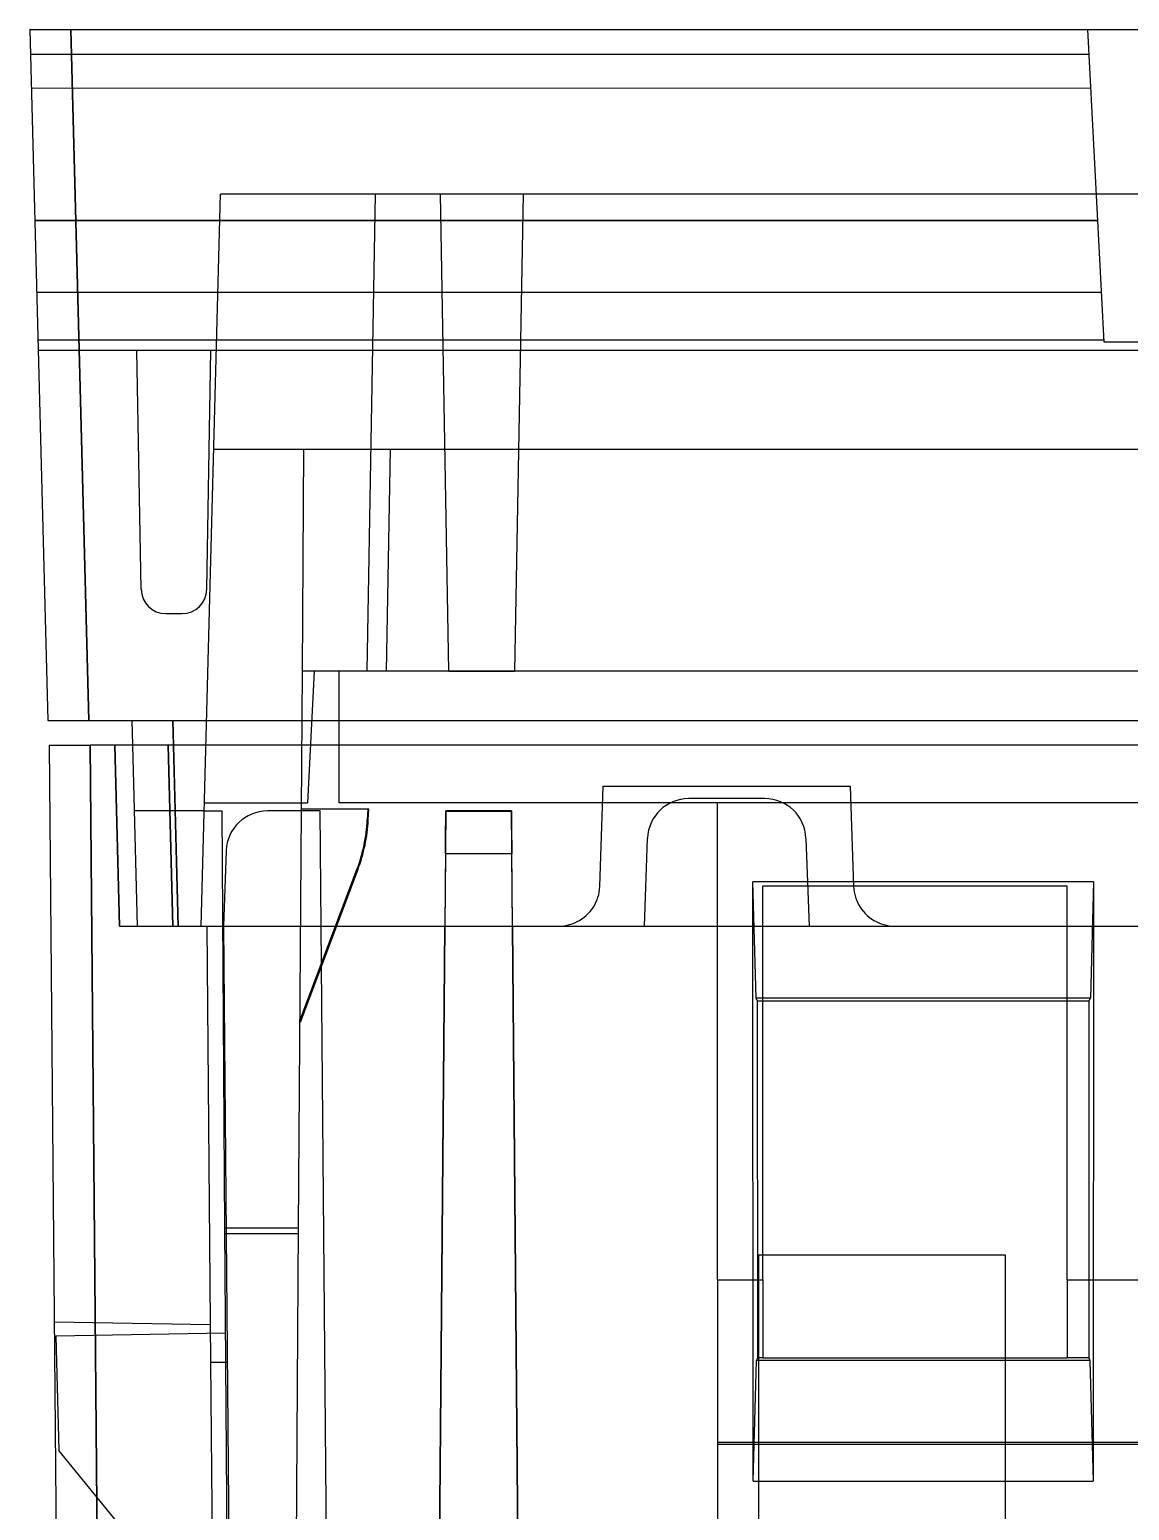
# Model space of a CAD drawing. Header units: millimetres. Extents: x 169.7 to 222.2, y -58 to 0.6.
# Drawn here: x 169.65 to 183.01, y -17.7 to 0.3 of the extents above; entities that cross this region are included whole.
import ezdxf

# ---------------------------------------------------------------- set-up
doc = ezdxf.new("R2010")
doc.units = ezdxf.units.MM
doc.layers.add('MAIN-1', color=7, linetype='Continuous')
doc.layers.add('MAIN-2', color=7, linetype='Continuous')

msp = doc.modelspace()

# ---------------------------------------------------------------- linework, layer by layer
at = {"layer": 'MAIN-1'}
for p, q in [((169.652, 0.3), (169.651, 0.3)), ((169.651, 0.3), (169.651, 0.3)), ((169.651, 0.3), (169.651, 0.3)), ((169.651, 0.3), (169.651, 0.3)), ((169.651, 0.3), (169.651, 0.3)), ((169.651, 0.3), (169.651, 0.3)), ((169.651, 0.3), (169.651, 0.3)), ((169.651, 0.3), (169.651, 0.3)), ((169.651, 0.3), (169.651, 0.3)), ((169.651, 0.3), (169.651, 0.3)), ((169.651, 0.3), (169.651, 0.3)), ((169.651, 0.3), (169.651, 0.3)), ((169.651, 0.3), (169.651, 0.3)), ((169.651, 0.3), (169.651, 0.3)), ((169.651, 0.3), (169.651, 0.3)), ((169.651, 0.3), (169.651, 0.3)), ((169.651, 0.3), (169.651, 0.3)), ((169.651, 0.3), (169.651, 0.3)), ((169.651, 0.3), (169.651, 0.3)), ((169.651, 0.3), (169.651, 0.3)), ((169.651, 0.3), (169.651, 0.3)), ((169.651, 0.3), (169.651, 0.3)), ((169.651, 0.3), (169.651, 0.3)), ((169.651, 0.3), (169.651, 0.3)), ((169.651, 0.3), (169.651, 0.3)), ((169.651, 0.3), (169.651, 0.3)), ((169.651, 0.3), (169.651, 0.3)), ((169.651, 0.3), (169.651, 0.3)), ((169.651, 0.3), (169.651, 0.3)), ((169.651, 0.3), (169.651, 0.3)), ((169.651, 0.3), (169.651, 0.3)), ((169.651, 0.3), (169.651, 0.3)), ((169.651, 0.3), (169.651, 0.3)), ((169.651, 0.3), (169.651, 0.3)), ((169.651, 0.3), (169.651, 0.3)), ((169.651, 0.3), (169.651, 0.3)), ((169.651, 0.3), (169.651, 0.3)), ((169.651, 0.3), (169.651, 0.3)), ((169.651, 0.3), (169.651, 0.3)), ((169.651, 0.3), (169.651, 0.3)), ((169.651, 0.3), (169.652, 0.3)), ((169.652, 0.3), (169.651, 0.3)), ((169.651, 0.3), (169.651, 0.3)), ((169.651, 0.3), (169.651, 0.3)), ((169.651, 0.3), (169.651, 0.3)), ((169.651, 0.3), (169.651, 0.3)), ((169.651, 0.3), (169.651, 0.3)), ((169.651, 0.3), (169.651, 0.3)), ((169.651, 0.3), (169.651, 0.3)), ((169.651, 0.3), (169.651, 0.3)), ((169.651, 0.3), (169.651, 0.3)), ((169.651, 0.3), (169.651, 0.3)), ((169.651, 0.3), (169.651, 0.3)), ((169.651, 0.3), (169.651, 0.3)), ((169.651, 0.3), (169.651, 0.3)), ((169.651, 0.3), (169.651, 0.3)), ((169.651, 0.3), (169.651, 0.3)), ((169.651, 0.3), (169.651, 0.3)), ((169.651, 0.3), (169.651, 0.3)), ((169.651, 0.3), (169.651, 0.3)), ((169.651, 0.3), (169.651, 0.3)), ((169.651, 0.3), (169.651, 0.3)), ((169.651, 0.3), (169.651, 0.3)), ((169.651, 0.3), (169.651, 0.3)), ((169.651, 0.3), (169.651, 0.3)), ((169.651, 0.3), (169.651, 0.3)), ((169.651, 0.3), (169.651, 0.3)), ((169.651, 0.3), (169.651, 0.3)), ((169.651, 0.3), (169.651, 0.3)), ((169.651, 0.3), (169.651, 0.3)), ((169.651, 0.3), (169.651, 0.3)), ((169.651, 0.3), (169.651, 0.3)), ((169.651, 0.3), (169.651, 0.3)), ((169.651, 0.3), (169.651, 0.3)), ((169.651, 0.3), (169.651, 0.3)), ((169.651, 0.3), (169.651, 0.3)), ((169.651, 0.3), (169.651, 0.3)), ((169.651, 0.3), (169.651, 0.3)), ((169.651, 0.3), (169.651, 0.3)), ((169.651, 0.3), (169.651, 0.3)), ((169.651, 0.3), (169.651, 0.3)), ((169.651, 0.3), (169.652, 0.3)), ((169.652, 0.3), (169.872, -8.1)), ((169.652, 0.3), (170.151, 0.3)), ((170.371, -8.1), (170.151, 0.3)), ((170.151, 0.3), (221.667, 0.3)), ((169.872, -8.1), (170.371, -8.1)), ((170.371, -8.1), (221.448, -8.1)), ((170.893, -8.1), (170.9, -8.4)), ((171.4, -8.4), (171.392, -8.1)), ((169.888, -8.4), (170.388, -8.4)), ((169.888, -8.4), (170.112, -34.102)), ((221.431, -8.4), (170.388, -8.4)), ((170.612, -34.111), (170.388, -8.4))]:
    msp.add_line(p, q, dxfattribs=at)
at = {"layer": 'MAIN-2'}
for p, q in [((169.652, 0.3), (169.652, 0.3)), ((170.152, 0.3), (170.372, -8.1)), ((182.51, 0.3), (182.51, 0.3)), ((182.709, -3.5), (182.51, 0.3)), ((169.659, 0), (182.525, 0)), ((169.67, -0.406), (182.547, -0.411)), ((171.737, -10.6), (171.97, -1.7)), ((174.644, -1.7), (171.97, -1.7)), ((171.97, -1.7), (171.97, -1.7)), ((171.97, -1.7), (171.97, -1.7)), ((171.97, -1.7), (171.97, -1.7)), ((173.85, -1.7), (173.748, -7.5)), ((173.85, -1.7), (173.85, -1.7)), ((173.85, -1.7), (173.85, -1.7)), ((174.745, -7.5), (174.644, -1.7)), ((174.644, -1.7), (174.644, -1.7)), ((175.647, -1.7), (174.644, -1.7)), ((174.644, -1.7), (174.644, -1.7)), ((175.647, -1.7), (175.545, -7.5)), ((216.172, -1.7), (175.647, -1.7)), ((175.647, -1.7), (175.647, -1.7)), ((175.647, -1.7), (175.647, -1.7)), ((182.631, -2.019), (169.712, -2.019)), ((169.712, -2.02), (182.631, -2.02)), ((182.677, -2.896), (169.735, -2.896)), ((169.75, -3.47), (182.707, -3.47)), ((169.754, -3.599), (222.065, -3.599)), ((171.006, -6.505), (170.955, -3.6)), ((171.804, -6.505), (171.855, -3.6)), ((182.709, -3.5), (182.709, -3.5)), ((209.109, -3.5), (182.709, -3.5)), ((171.889, -4.8), (219.93, -4.8)), ((171.889, -4.8), (171.889, -4.8)), ((171.889, -4.801), (171.889, -4.801)), ((172.967, -7.5), (172.985, -4.8)), ((172.985, -4.8), (172.985, -4.8)), ((174.033, -4.8), (173.985, -7.5)), ((174.033, -4.8), (174.033, -4.8)), ((174.033, -4.8), (174.033, -4.8)), ((171.006, -6.505), (171.006, -6.505)), ((171.006, -6.505), (171.006, -6.505)), ((171.006, -6.505), (171.006, -6.505)), ((171.804, -6.505), (171.804, -6.505)), ((171.804, -6.505), (171.804, -6.505)), ((171.804, -6.505), (171.804, -6.505)), ((171.306, -6.8), (171.306, -6.8)), ((171.306, -6.8), (171.504, -6.8)), ((171.306, -6.8), (171.306, -6.8)), ((171.504, -6.8), (171.504, -6.8)), ((171.504, -6.8), (171.504, -6.8)), ((171.504, -6.8), (171.504, -6.8)), ((172.919, -14.269), (172.967, -7.5)), ((173.109, -7.5), (172.967, -7.5)), ((172.967, -7.5), (172.967, -7.5)), ((172.967, -7.5), (172.967, -7.5)), ((173.109, -7.5), (173.026, -9.1)), ((173.109, -7.5), (173.109, -7.5)), ((173.409, -7.5), (173.109, -7.5)), ((173.109, -7.5), (173.109, -7.5)), ((173.409, -7.5), (173.409, -7.5)), ((173.409, -7.5), (173.409, -7.5)), ((173.409, -7.5), (173.409, -7.5)), ((173.409, -7.5), (173.409, -7.5)), ((173.409, -7.5), (173.409, -7.5)), ((173.409, -7.5), (173.409, -7.5)), ((173.409, -7.5), (173.409, -7.5)), ((173.409, -7.5), (173.409, -7.5)), ((173.409, -7.5), (173.409, -7.5)), ((174.745, -7.5), (173.409, -7.5)), ((173.409, -7.5), (173.409, -9.1)), ((173.748, -7.5), (173.748, -7.5)), ((173.748, -7.5), (173.748, -7.5)), ((173.985, -7.5), (173.985, -7.5)), ((173.985, -7.5), (173.985, -7.5)), ((175.545, -7.5), (174.745, -7.5)), ((174.745, -7.5), (174.745, -7.5)), ((174.745, -7.5), (174.745, -7.5)), ((174.745, -7.5), (174.745, -7.5)), ((174.745, -7.5), (174.745, -7.5)), ((174.745, -7.5), (175.545, -7.5)), ((175.545, -7.5), (175.545, -7.5)), ((175.545, -7.5), (175.545, -7.5)), ((175.545, -7.5), (175.545, -7.5)), ((175.545, -7.5), (175.545, -7.5)), ((216.274, -7.5), (175.545, -7.5)), ((169.872, -8.1), (169.872, -8.1)), ((170.893, -8.1), (170.893, -8.1)), ((171.392, -8.1), (171.458, -10.6)), ((169.888, -8.4), (170.112, -34.102)), ((169.888, -8.4), (169.888, -8.4)), ((170.388, -8.4), (170.612, -34.116)), ((170.685, -8.4), (170.743, -10.6)), ((170.685, -8.4), (170.743, -10.6)), ((170.685, -8.4), (170.685, -8.4)), ((170.743, -10.6), (170.685, -8.4)), ((170.9, -8.4), (170.958, -10.6)), ((171.335, -8.4), (171.392, -10.6)), ((171.392, -10.6), (171.335, -8.4)), ((171.458, -10.6), (171.4, -8.4)), ((176.579, -10.117), (176.622, -8.9)), ((176.622, -8.9), (179.622, -8.9)), ((176.622, -8.9), (176.622, -8.9)), ((179.622, -8.9), (179.664, -10.117)), ((179.622, -8.9), (179.622, -8.9)), ((171.777, -9.1), (171.777, -9.1)), ((171.777, -9.1), (171.777, -9.1)), ((171.777, -9.1), (173.026, -9.1)), ((172.955, -9.18), (172.955, -9.18)), ((173.773, -9.18), (172.955, -9.18)), ((173.026, -9.1), (173.026, -9.1)), ((173.026, -9.1), (173.026, -9.1)), ((218.409, -9.1), (173.409, -9.1)), ((173.409, -9.1), (173.409, -9.1)), ((173.761, -9.18), (173.754, -9.309)), ((173.766, -9.309), (173.773, -9.18)), ((178.585, -9.05), (177.659, -9.05)), ((177.659, -9.05), (177.659, -9.05)), ((178.009, -9.1), (178.009, -9.1)), ((178.009, -14.9), (178.009, -9.1)), ((178.585, -9.05), (178.585, -9.05)), ((170.921, -9.2), (170.921, -9.2)), ((171.774, -9.2), (170.921, -9.2)), ((171.774, -9.2), (171.774, -9.2)), ((171.774, -9.2), (171.985, -9.2)), ((171.774, -9.2), (171.774, -9.2)), ((171.985, -9.2), (172.021, -14.269)), ((171.985, -9.2), (171.985, -9.2)), ((172.54, -9.2), (172.54, -9.2)), ((173.182, -9.2), (172.54, -9.2)), ((173.265, -18.739), (173.182, -9.2)), ((173.182, -9.2), (173.182, -9.2)), ((173.754, -9.309), (173.766, -9.309)), ((174.708, -9.2), (174.6, -21.578)), ((174.708, -9.2), (174.708, -9.208)), ((175.506, -9.2), (174.708, -9.2)), ((175.506, -9.208), (174.708, -9.208)), ((175.595, -19.407), (175.506, -9.2)), ((175.506, -9.2), (175.506, -9.208)), ((177.122, -10.6), (177.159, -9.533)), ((177.159, -9.533), (177.159, -9.533)), ((179.085, -9.533), (179.122, -10.6)), ((179.085, -9.533), (179.085, -9.533)), ((172.04, -9.683), (172.008, -10.6)), ((172.04, -9.683), (172.04, -9.683)), ((174.704, -9.721), (174.696, -10.6)), ((175.51, -9.721), (174.704, -9.721)), ((175.518, -10.6), (175.51, -9.721)), ((172.937, -11.741), (173.628, -9.911)), ((173.64, -9.911), (172.937, -11.773)), ((173.628, -9.911), (173.64, -9.911)), ((182.579, -10.06), (178.44, -10.06)), ((178.445, -17.349), (178.44, -10.06)), ((178.478, -11.476), (178.44, -10.06)), ((182.579, -10.06), (182.541, -11.476)), ((182.579, -10.06), (182.574, -17.35)), ((176.546, -10.281), (176.557, -10.25)), ((176.557, -10.25), (176.566, -10.218)), ((176.566, -10.218), (176.572, -10.186)), ((176.572, -10.186), (176.577, -10.152)), ((176.577, -10.152), (176.579, -10.117)), ((176.579, -10.117), (176.579, -10.117)), ((178.559, -14.9), (178.559, -10.11)), ((178.559, -10.11), (182.26, -10.11)), ((178.559, -10.11), (178.559, -10.11)), ((179.664, -10.117), (179.667, -10.152)), ((179.667, -10.152), (179.671, -10.185)), ((179.671, -10.185), (179.678, -10.217)), ((179.678, -10.217), (179.686, -10.249)), ((179.686, -10.249), (179.697, -10.28)), ((182.26, -14.9), (182.26, -10.11)), ((182.26, -10.11), (182.26, -10.11)), ((176.439, -10.448), (176.461, -10.423)), ((176.461, -10.423), (176.482, -10.397)), ((176.482, -10.397), (176.501, -10.369)), ((176.501, -10.369), (176.518, -10.341)), ((176.518, -10.341), (176.533, -10.311)), ((176.533, -10.311), (176.546, -10.281)), ((179.697, -10.28), (179.71, -10.31)), ((179.71, -10.31), (179.725, -10.339)), ((179.725, -10.339), (179.742, -10.368)), ((179.742, -10.368), (179.761, -10.396)), ((179.761, -10.396), (179.782, -10.422)), ((179.782, -10.422), (179.804, -10.447)), ((170.743, -10.6), (171.392, -10.6)), ((170.743, -10.6), (170.743, -10.6)), ((170.958, -10.6), (170.958, -10.6)), ((170.958, -10.6), (170.958, -10.6)), ((171.392, -10.6), (220.427, -10.6)), ((171.737, -10.6), (171.737, -10.6)), ((171.808, -10.6), (171.808, -10.6)), ((171.854, -15.902), (171.808, -10.6)), ((172.008, -10.6), (172.008, -10.6)), ((172.008, -10.6), (172.008, -10.6)), ((172.008, -10.6), (172.008, -10.6)), ((172.008, -10.6), (172.008, -10.6)), ((172.008, -10.6), (172.079, -18.739)), ((174.6, -21.578), (174.696, -10.6)), ((175.518, -10.6), (175.595, -19.407)), ((176.08, -10.6), (176.114, -10.599)), ((176.114, -10.599), (176.148, -10.595)), ((176.148, -10.595), (176.181, -10.59)), ((176.181, -10.59), (176.213, -10.582)), ((176.213, -10.582), (176.244, -10.572)), ((176.244, -10.572), (176.275, -10.56)), ((176.275, -10.56), (176.305, -10.546)), ((176.305, -10.546), (176.334, -10.53)), ((176.334, -10.53), (176.362, -10.512)), ((176.362, -10.512), (176.389, -10.493)), ((176.389, -10.493), (176.415, -10.471)), ((176.415, -10.471), (176.439, -10.448)), ((177.122, -10.6), (177.122, -10.6)), ((179.122, -10.6), (179.122, -10.6)), ((179.804, -10.447), (179.828, -10.471)), ((179.828, -10.471), (179.854, -10.492)), ((179.854, -10.492), (179.881, -10.512)), ((179.881, -10.512), (179.91, -10.53)), ((179.91, -10.53), (179.939, -10.546)), ((179.939, -10.546), (179.969, -10.56)), ((179.969, -10.56), (180, -10.572)), ((180, -10.572), (180.031, -10.582)), ((180.031, -10.582), (180.063, -10.59)), ((180.063, -10.59), (180.096, -10.595)), ((180.096, -10.595), (180.129, -10.599)), ((180.129, -10.599), (180.164, -10.6)), ((182.541, -11.476), (178.478, -11.476)), ((178.497, -11.512), (178.479, -11.476)), ((178.499, -15.85), (178.496, -11.512)), ((182.523, -11.512), (178.496, -11.512)), ((182.523, -11.512), (182.52, -15.85)), ((182.54, -11.476), (182.522, -11.512)), ((172.021, -14.269), (172.919, -14.269)), ((172.021, -14.269), (172.052, -18.68)), ((172.919, -14.341), (172.021, -14.341)), ((172.889, -18.682), (172.919, -14.269)), ((178.509, -14.6), (178.509, -18.739)), ((181.509, -14.6), (178.509, -14.6)), ((181.509, -18.739), (181.509, -14.6)), ((178.009, -14.9), (178.009, -16.878)), ((178.009, -14.9), (178.559, -14.9)), ((178.559, -14.9), (178.559, -15.85)), ((182.26, -14.9), (188.737, -14.9)), ((182.26, -14.9), (182.26, -15.85)), ((169.949, -15.417), (169.949, -15.417)), ((169.949, -15.417), (169.949, -15.417)), ((171.85, -15.45), (169.949, -15.417)), ((171.85, -15.45), (171.85, -15.45)), ((172.03, -15.55), (169.968, -15.586)), ((169.968, -15.586), (169.968, -15.586)), ((169.968, -15.586), (170.004, -16.978)), ((169.968, -15.586), (169.968, -15.586)), ((172.03, -15.55), (172.03, -15.55)), ((172.03, -15.55), (172.03, -15.55)), ((171.854, -15.902), (172.054, -15.9)), ((171.854, -15.902), (172.054, -15.9)), ((171.898, -20.902), (171.854, -15.902)), ((178.445, -17.349), (178.483, -15.883)), ((178.483, -15.883), (178.499, -15.85)), ((182.536, -15.883), (178.483, -15.883)), ((178.559, -15.85), (178.499, -15.85)), ((178.559, -15.85), (182.26, -15.85)), ((178.559, -15.85), (178.559, -15.85)), ((182.52, -15.85), (182.26, -15.85)), ((182.26, -15.85), (182.26, -15.85)), ((182.52, -15.85), (182.536, -15.883)), ((182.536, -15.883), (182.574, -17.35)), ((193.009, -16.878), (178.009, -16.878)), ((178.009, -16.878), (178.009, -18.739)), ((178.009, -16.9), (178.009, -16.9)), ((178.009, -16.9), (184.324, -16.9)), ((171.986, -19.4), (170.004, -16.978)), ((170.004, -16.978), (170.004, -16.978)), ((170.004, -16.978), (170.004, -16.978)), ((178.445, -17.349), (182.574, -17.349))]:
    msp.add_line(p, q, dxfattribs=at)
for centre, major_axis, ratio, start_param, end_param in [((171.306, -6.5), (0, 0.3), 1, 1.588257, 3.141598), ((171.504, -6.5), (0, 0.3), 1, 3.141587, 4.694931), ((177.659, -9.55), (0, 0.5), 1, 0, 1.53589), ((178.585, -9.55), (0, -0.5), 1, 1.605703, 3.141593), ((172.54, -9.7), (0, 0.5), 1, 0, 1.53589), ((171.757, -9.205), (-2, 0), 0.999996, 2.780451, 3.089376), ((171.769, -9.205), (-2, 0), 0.999996, 2.78045, 3.089376), ((174.704, -9.708), (0.004, 0.5), 0.000076, -1.596976, -0.008726), ((175.51, -9.708), (0.004, -0.5), 0.000076, -3.132867, -1.544617)]:
    msp.add_ellipse(centre, major_axis=major_axis, ratio=ratio, start_param=start_param, end_param=end_param, dxfattribs=at)

doc.saveas('drawing.dxf')
